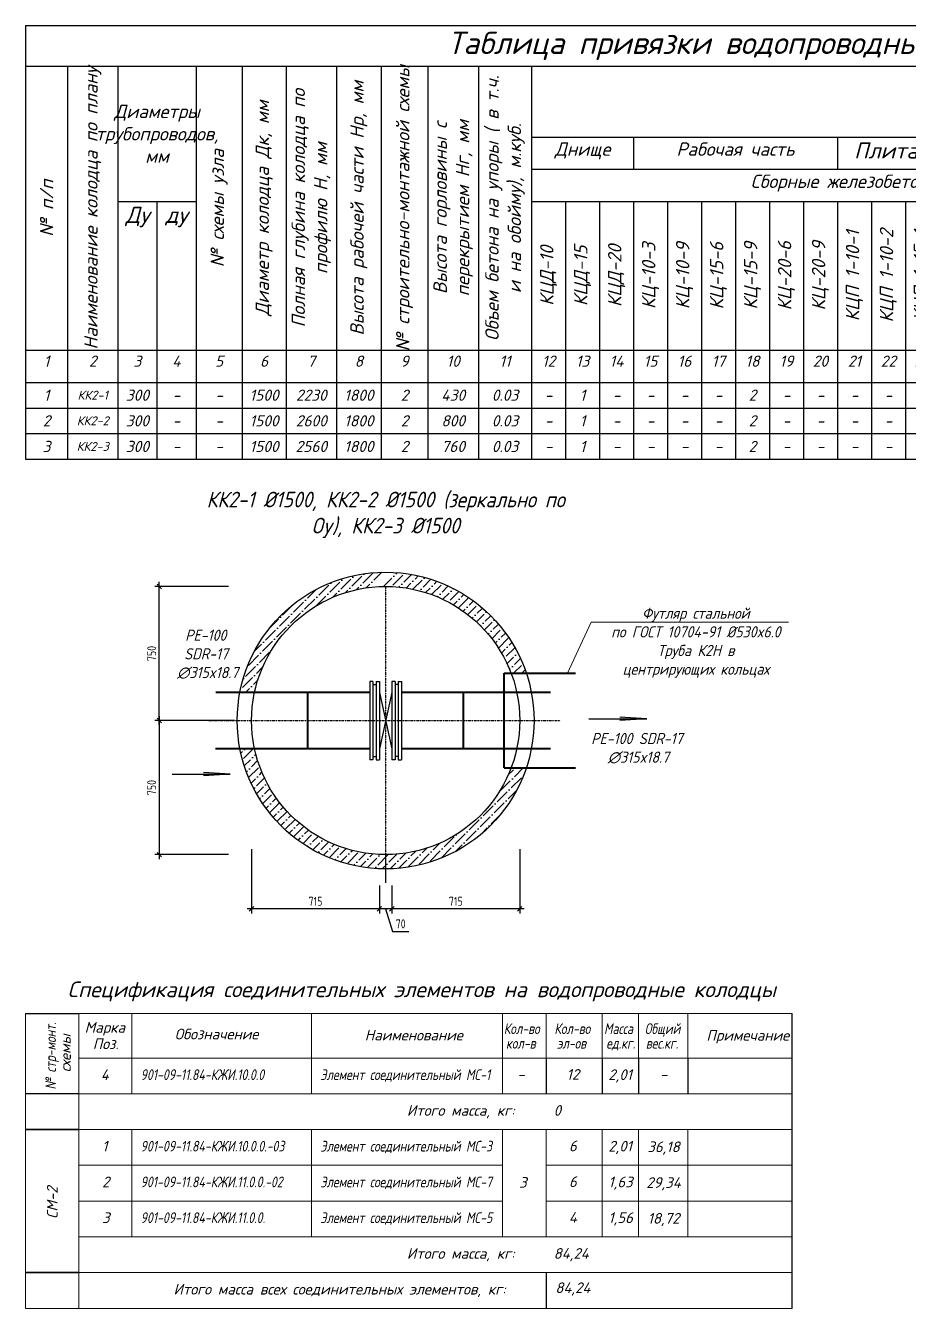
# Model space of a CAD drawing. Header units: millimetres. Extents: x 41756989 to 44740435, y 21258419 to 23626306.
# Drawn here: x 42768111 to 42866861, y 21994746 to 22138246 of the extents above; entities that cross this region are included whole.
import ezdxf
from ezdxf import colors
from ezdxf.entities.mleader import LeaderData, LeaderLine
from ezdxf.enums import TextEntityAlignment as Align
from ezdxf.math import Vec2, Vec3

# ---------------------------------------------------------------- set-up
doc = ezdxf.new("R2010")
doc.units = ezdxf.units.MM
doc.linetypes.add('ACAD_ISO10W100', pattern=[18.5, 12, -3, 0.5, -3])
doc.layers.add('ВК_К1_текст', color=34, linetype='Continuous')
doc.layers.add('Вода', color=130, linetype='Continuous', lineweight=30)
doc.layers.add('проф-всп', color=250, linetype='Continuous', lineweight=18)
doc.styles.add('GOST 2.304', font='GOST_0.TTF')
doc.styles.add('note', font='isocpeur.ttf', dxfattribs={"width": 0.9, "oblique": 15})
doc.styles.get("Standard").update_dxf_attribs({"font": 'isocpeui.ttf'})
doc.dimstyles.new('SPDS', dxfattribs={"dimscale": 100, "dimtxt": 2, "dimasz": 1, "dimexe": 1, "dimexo": 0.625, "dimgap": 0.7, "dimtad": 1, "dimdec": 0, "dimrnd": 0.001, "dimtxsty": 'GOST 2.304', "dimblk": 'OBLIQUE', "dimcen": 1.5, "dimdle": 1, "dimadec": 0, "dimazin": 2, "dimtfac": 0.75, "dimtdec": 0, "dimtmove": 1, "dimatfit": 3, "dimldrblk": 'OBLIQUE', "dimfxl": 1.25, "dimtolj": 1, "dimarcsym": 0})
pattern_1 = [(45, (-795561582.34, -418820902.74), (336.75960454, 1234.78521665), [1587.5, -317.5, 0, -317.5])]

# ---------------------------------------------------------------- blocks, each defined once
blk = doc.blocks.new('_Oblique')
at = {"color": 0, "linetype": 'ByBlock', "lineweight": -2}
blk.add_line((-0.5, -0.5), (0.5, 0.5), dxfattribs=at)
blk = doc.blocks.new('*D98')
at = {"color": 0, "lineweight": -2, "transparency": 16777216}
for p, q in [((42790795, 22075508), (42782558, 22075508)), ((42783058, 22060008), (42783058, 22076008)), ((42791470, 22060508), (42782558, 22060508))]:
    blk.add_line(p, q, dxfattribs=at)
at = {"layer": 'Defpoints', "color": 0, "transparency": 16777216}
for p in [(42783058, 22075508), (42791107, 22075508), (42791783, 22060508)]:
    blk.add_point(p, dxfattribs=at)
at = {"color": 0, "lineweight": -2, "transparency": 16777216, "xscale": 500.0000000000001, "yscale": 500.0000000000001, "zscale": 500.0000000000001}
for p, rotation in [((42783058, 22075508), 90), ((42783058, 22060508), 270)]:
    blk.add_blockref('_Oblique', p, dxfattribs=dict(at, rotation=rotation))
at = {"color": 0, "lineweight": 5, "transparency": 16777216, "insert": (42782208, 22068008), "char_height": 1000, "attachment_point": 5, "rotation": 90, "style": 'GOST 2.304'}
blk.add_mtext('\\A1;750', dxfattribs=at)
blk = doc.blocks.new('*D93')
at = {"color": 0, "lineweight": -2, "transparency": 16777216}
for p, q in [((42791470, 22060508), (42782558, 22060508)), ((42783058, 22061008), (42783058, 22045008)), ((42790795, 22045508), (42782558, 22045508))]:
    blk.add_line(p, q, dxfattribs=at)
at = {"layer": 'Defpoints', "color": 0, "transparency": 16777216}
for p in [(42791783, 22060508), (42783058, 22045508), (42791107, 22045508)]:
    blk.add_point(p, dxfattribs=at)
at = {"color": 0, "lineweight": -2, "transparency": 16777216, "xscale": 500.0000000000001, "yscale": 500.0000000000001, "zscale": 500.0000000000001}
for p, rotation in [((42783058, 22060508), 90), ((42783058, 22045508), 270)]:
    blk.add_blockref('_Oblique', p, dxfattribs=dict(at, rotation=rotation))
at = {"color": 0, "lineweight": 5, "transparency": 16777216, "insert": (42782208, 22053008), "char_height": 1000, "attachment_point": 5, "rotation": 90, "style": 'GOST 2.304'}
blk.add_mtext('\\A1;750', dxfattribs=at)
blk = doc.blocks.new('_None')
blk = doc.blocks.new('*D95')
at = {"color": 0, "lineweight": -2, "transparency": 16777216}
for p, q in [((42823383, 22046128), (42823383, 22038934)), ((42809083, 22042048), (42809083, 22038934)), ((42823883, 22039434), (42808583, 22039434))]:
    blk.add_line(p, q, dxfattribs=at)
at = {"layer": 'Defpoints', "color": 0, "transparency": 16777216}
for p in [(42823383, 22046441), (42809083, 22042361), (42809083, 22039434)]:
    blk.add_point(p, dxfattribs=at)
at = {"color": 0, "lineweight": -2, "transparency": 16777216, "xscale": 500.0000000000001, "yscale": 500.0000000000001, "zscale": 500.0000000000001, "rotation": 180}
blk.add_blockref('_Oblique', (42809083, 22039434), dxfattribs=at)
at = {"color": 0, "lineweight": -2, "transparency": 16777216, "xscale": 500.0000000000001, "yscale": 500.0000000000001, "zscale": 500.0000000000001}
blk.add_blockref('_Oblique', (42823383, 22039434), dxfattribs=at)
at = {"color": 0, "lineweight": 5, "transparency": 16777216, "insert": (42816233, 22040284), "char_height": 1000, "attachment_point": 5, "style": 'GOST 2.304'}
blk.add_mtext('\\A1;715', dxfattribs=at)
blk = doc.blocks.new('*D96')
at = {"color": 0, "lineweight": -2, "transparency": 16777216}
for p, q in [((42807683, 22042048), (42807683, 22038934)), ((42809083, 22042048), (42809083, 22038934)), ((42809583, 22039434), (42807183, 22039434)), ((42808383, 22039434), (42809140, 22036909)), ((42809140, 22036909), (42810984, 22036909))]:
    blk.add_line(p, q, dxfattribs=at)
at = {"layer": 'Defpoints', "color": 0, "transparency": 16777216}
for p in [(42807683, 22042361), (42809083, 22042361), (42807683, 22039434)]:
    blk.add_point(p, dxfattribs=at)
at = {"color": 0, "lineweight": -2, "transparency": 16777216, "xscale": 500.0000000000001, "yscale": 500.0000000000001, "zscale": 500.0000000000001, "rotation": 180}
blk.add_blockref('_Oblique', (42807683, 22039434), dxfattribs=at)
at = {"color": 0, "lineweight": -2, "transparency": 16777216, "xscale": 500.0000000000001, "yscale": 500.0000000000001, "zscale": 500.0000000000001}
blk.add_blockref('_Oblique', (42809083, 22039434), dxfattribs=at)
at = {"color": 0, "lineweight": 5, "transparency": 16777216, "insert": (42810062, 22037759), "char_height": 1000, "attachment_point": 5, "style": 'GOST 2.304'}
blk.add_mtext('\\A1;70', dxfattribs=at)
blk = doc.blocks.new('*D97')
at = {"color": 0, "lineweight": -2, "transparency": 16777216}
for p, q in [((42793383, 22046128), (42793383, 22038934)), ((42807683, 22042048), (42807683, 22038934)), ((42808183, 22039434), (42792883, 22039434))]:
    blk.add_line(p, q, dxfattribs=at)
at = {"layer": 'Defpoints', "color": 0, "transparency": 16777216}
for p in [(42793383, 22046441), (42807683, 22042361), (42793383, 22039434)]:
    blk.add_point(p, dxfattribs=at)
at = {"color": 0, "lineweight": -2, "transparency": 16777216, "xscale": 500.0000000000001, "yscale": 500.0000000000001, "zscale": 500.0000000000001, "rotation": 180}
blk.add_blockref('_Oblique', (42793383, 22039434), dxfattribs=at)
at = {"color": 0, "lineweight": -2, "transparency": 16777216, "xscale": 500.0000000000001, "yscale": 500.0000000000001, "zscale": 500.0000000000001}
blk.add_blockref('_Oblique', (42807683, 22039434), dxfattribs=at)
at = {"color": 0, "lineweight": 5, "transparency": 16777216, "insert": (42800533, 22040284), "char_height": 1000, "attachment_point": 5, "style": 'GOST 2.304'}
blk.add_mtext('\\A1;715', dxfattribs=at)
blk = doc.blocks.new('*T102')
at = {"color": 0, "linetype": 'ByBlock', "lineweight": -2, "transparency": 16777216}
for p, q in [((0, 0), (197500, 0)), ((0, 0), (0, -48509)), ((197500, 0), (197500, -48509)), ((0, -4533), (197500, -4533)), ((4679, -4533), (4679, -48509)), ((10329, -4533), (10329, -48509)), ((19060, -4533), (19060, -48509)), ((24222, -4533), (24222, -48509)), ((29130, -4533), (29130, -48509)), ((34782, -4533), (34782, -48509)), ((39781, -4533), (39781, -48509)), ((45005, -4533), (45005, -48509)), ((50655, -4533), (50655, -48509)), ((56605, -4533), (56605, -48509)), ((182052, -4533), (182052, -48509)), ((56605, -12463), (182052, -12463)), ((68007, -12463), (68007, -16063)), ((90811, -12463), (90811, -16063)), ((113615, -12463), (113615, -16063)), ((163024, -12463), (163024, -48509)), ((168674, -12463), (168674, -48509)), ((172374, -12463), (172374, -48509)), ((178052, -12463), (178052, -48509)), ((56605, -16063), (172374, -16063)), ((10329, -19663), (19060, -19663)), ((14671, -19663), (14671, -48509)), ((56605, -19663), (163024, -19663)), ((60406, -19663), (60406, -48509)), ((64207, -19663), (64207, -48509)), ((68007, -19663), (68007, -48509)), ((71808, -19663), (71808, -48509)), ((75609, -19663), (75609, -48509)), ((79409, -19663), (79409, -48509)), ((83210, -19663), (83210, -48509)), ((87011, -19663), (87011, -48509)), ((90811, -19663), (90811, -48509)), ((94612, -19663), (94612, -48509)), ((98413, -19663), (98413, -48509)), ((102213, -19663), (102213, -48509)), ((106014, -19663), (106014, -48509)), ((109815, -19663), (109815, -48509)), ((113615, -19663), (113615, -48509)), ((117416, -19663), (117416, -48509)), ((121217, -19663), (121217, -48509)), ((125017, -19663), (125017, -48509)), ((128818, -19663), (128818, -48509)), ((132619, -19663), (132619, -48509)), ((136419, -19663), (136419, -48509)), ((140220, -19663), (140220, -48509)), ((144021, -19663), (144021, -48509)), ((147821, -19663), (147821, -48509)), ((151622, -19663), (151622, -48509)), ((155423, -19663), (155423, -48509)), ((159223, -19663), (159223, -48509)), ((0, -36309), (197500, -36309)), ((0, -39909), (197500, -39909)), ((0, -42776), (197500, -42776)), ((0, -45642), (197500, -45642)), ((0, -48509), (197500, -48509))]:
    blk.add_line(p, q, dxfattribs=at)
at = {"color": 0, "transparency": 16777216}
for s, insert, char_height, width, attachment_point in [('Таблица привязки водопроводных колодцев по ТПР 901-09-11.84', (98750, -2267), 2500, 196300, 5), ('Расход материалов', (119329, -8498), 1500, 124246.9, 5), ('Диаметры трубопроводов, мм', (14695, -12098), 1500, 7531.1, 5), ('Днище', (62306, -13063), 1500, 10201.97, 2), ('Рабочая часть', (79409, -13063), 1500, 21603.95, 2), ('Плита покрытия', (102213, -13063), 1800, 21603.95, 2), ('Горловина', (138320, -13063), 1800, 48208.55, 2), ('Сборные железобетонные элементы, серия 3.900-3, выпуск 7', (109815, -16663), 1500, 105218.41, 2), ('Примечания', (189776, -20421), 1800, 14247.67, 5), ('Ду', (12500, -20263), 1800, 3141.53, 2), ('ду', (16865, -20263), 1800, 3189.57, 2), ('1', (2340, -36909), 1250, 3479.05, 2), ('2', (7504, -36909), 1250, 4450, 2), ('3', (12500, -36909), 1250, 3141.53, 2), ('4', (16865, -36909), 1250, 3189.57, 2), ('5', (21641, -36909), 1250, 3961.84, 2), ('6', (26676, -36909), 1250, 3707.68, 2), ('7', (31956, -36909), 1250, 4452.25, 2), ('8', (37281, -36909), 1250, 3798.95, 2), ('9', (42393, -36909), 1250, 4024.56, 2), ('10', (47830, -36909), 1250, 4450, 2), ('11', (53630, -36909), 1250, 4750, 2), ('12', (58506, -36909), 1250, 2600.66, 2), ('13', (62306, -36909), 1250, 2600.66, 2), ('14', (66107, -36909), 1250, 2600.66, 2), ('15', (69908, -36909), 1250, 2600.66, 2), ('16', (73708, -36909), 1250, 2600.66, 2), ('17', (77509, -36909), 1250, 2600.66, 2), ('18', (81310, -36909), 1250, 2600.66, 2), ('19', (85110, -36909), 1250, 2600.66, 2), ('20', (88911, -36909), 1250, 2600.66, 2), ('21', (92712, -36909), 1250, 2600.66, 2), ('22', (96512, -36909), 1250, 2600.66, 2), ('23', (100313, -36909), 1250, 2600.66, 2), ('24', (104114, -36909), 1250, 2600.66, 2), ('25', (107914, -36909), 1250, 2600.66, 2), ('26', (111715, -36909), 1250, 2600.66, 2), ('27', (115516, -36909), 1250, 2600.66, 2), ('28', (119316, -36909), 1250, 2600.66, 2), ('29', (123117, -36909), 1250, 2600.66, 2), ('30', (126918, -36909), 1250, 2600.66, 2), ('31', (130718, -36909), 1250, 2600.66, 2), ('32', (134519, -36909), 1250, 2600.66, 2), ('33', (138320, -36909), 1250, 2600.66, 2), ('34', (142120, -36909), 1250, 2600.66, 2), ('35', (145921, -36909), 1250, 2600.66, 2), ('36', (149722, -36909), 1250, 2600.66, 2), ('37', (153522, -36909), 1250, 2600.66, 2), ('38', (157323, -36909), 1250, 2600.66, 2), ('39', (161124, -36909), 1250, 2600.66, 2), ('40', (165849, -36909), 1250, 4450, 2), ('41', (170524, -36909), 1250, 2500, 2), ('42', (175213, -36909), 1250, 4477.83, 2), ('43', (180052, -36909), 1250, 2800.66, 2), ('45', (189776, -36909), 1250, 14247.67, 2), ('1', (2340, -41342), 1250, 3479.05, 5), ('КК2-1', (7504, -41342), 1000, 4450, 5), ('300', (12500, -41342), 1250, 3141.53, 5), ('-', (16865, -41342), 1250, 3189.57, 5), ('-', (21641, -41342), 1250, 3961.84, 5), ('1500', (26676, -41342), 1250, 3707.68, 5), ('2230', (31956, -41342), 1250, 4452.25, 5), ('1800', (37281, -41342), 1250, 3798.95, 5), ('2', (42393, -41342), 1250, 4024.56, 5), ('430', (47830, -41342), 1250, 4450, 5), ('0.03', (53630, -41342), 1250, 4750, 5), ('-', (58506, -41342), 1250, 2600.66, 5), ('1', (62306, -41342), 1250, 2600.66, 5), ('-', (66107, -41342), 1250, 2600.66, 5), ('-', (69908, -41342), 1250, 2600.66, 5), ('-', (73708, -41342), 1250, 2600.66, 5), ('-', (77509, -41342), 1250, 2600.66, 5), ('2', (81310, -41342), 1250, 2600.66, 5), ('-', (85110, -41342), 1250, 2600.66, 5), ('-', (88911, -41342), 1250, 2600.66, 5), ('-', (92712, -41342), 1250, 2600.66, 5), ('-', (96512, -41342), 1250, 2600.66, 5), ('1', (100313, -41342), 1250, 2600.66, 5), ('-', (104114, -41342), 1250, 2600.66, 5), ('-', (107914, -41342), 1250, 2600.66, 5), ('-', (111715, -41342), 1250, 2600.66, 5), ('3', (115516, -41342), 1250, 2600.66, 5), ('-', (119316, -41342), 1250, 2600.66, 5), ('-', (123117, -41342), 1250, 2600.66, 5), ('-', (126918, -41342), 1250, 2600.66, 5), ('-', (130718, -41342), 1250, 2600.66, 5), ('-', (134519, -41342), 1250, 2600.66, 5), ('-', (138320, -41342), 1250, 2600.66, 5), ('-', (142120, -41342), 1250, 2600.66, 5), ('-', (145921, -41342), 1250, 2600.66, 5), ('-', (149722, -41342), 1250, 2600.66, 5), ('-', (153522, -41342), 1250, 2600.66, 5), ('-', (157323, -41342), 1250, 2600.66, 5), ('-', (161124, -41342), 1250, 2600.66, 5), ('-', (165849, -41342), 1250, 4450, 5), ('Л', (170524, -41342), 1250, 2500, 5), ('+', (175213, -41342), 1250, 4477.83, 5), ('+', (180052, -41342), 1250, 2800.66, 5), ('2', (2340, -44209), 1250, 3479.05, 5), ('КК2-2', (7504, -44209), 1000, 4450, 5), ('300', (12500, -44209), 1250, 3141.53, 5), ('-', (16865, -44209), 1250, 3189.57, 5), ('-', (21641, -44209), 1250, 3961.84, 5), ('1500', (26676, -44209), 1250, 3707.68, 5), ('2600', (31956, -44209), 1250, 4452.25, 5), ('1800', (37281, -44209), 1250, 3798.95, 5), ('2', (42393, -44209), 1250, 4024.56, 5), ('800', (47830, -44209), 1250, 4450, 5), ('0.03', (53630, -44209), 1250, 4750, 5), ('-', (58506, -44209), 1250, 2600.66, 5), ('1', (62306, -44209), 1250, 2600.66, 5), ('-', (66107, -44209), 1250, 2600.66, 5), ('-', (69908, -44209), 1250, 2600.66, 5), ('-', (73708, -44209), 1250, 2600.66, 5), ('-', (77509, -44209), 1250, 2600.66, 5), ('2', (81310, -44209), 1250, 2600.66, 5), ('-', (85110, -44209), 1250, 2600.66, 5), ('-', (88911, -44209), 1250, 2600.66, 5), ('-', (92712, -44209), 1250, 2600.66, 5), ('-', (96512, -44209), 1250, 2600.66, 5), ('1', (100313, -44209), 1250, 2600.66, 5), ('-', (104114, -44209), 1250, 2600.66, 5), ('-', (107914, -44209), 1250, 2600.66, 5), ('-', (111715, -44209), 1250, 2600.66, 5), ('4', (115516, -44209), 1250, 2600.66, 5), ('-', (119316, -44209), 1250, 2600.66, 5), ('-', (123117, -44209), 1250, 2600.66, 5), ('1', (126918, -44209), 1250, 2600.66, 5), ('-', (130718, -44209), 1250, 2600.66, 5), ('-', (134519, -44209), 1250, 2600.66, 5), ('-', (138320, -44209), 1250, 2600.66, 5), ('-', (142120, -44209), 1250, 2600.66, 5), ('-', (145921, -44209), 1250, 2600.66, 5), ('-', (149722, -44209), 1250, 2600.66, 5), ('-', (153522, -44209), 1250, 2600.66, 5), ('-', (157323, -44209), 1250, 2600.66, 5), ('-', (161124, -44209), 1250, 2600.66, 5), ('-', (165849, -44209), 1250, 4450, 5), ('Л', (170524, -44209), 1250, 2500, 5), ('+', (175213, -44209), 1250, 4477.83, 5), ('+', (180052, -44209), 1250, 2800.66, 5), ('3', (2340, -47076), 1250, 3479.05, 5), ('КК2-3', (7504, -47076), 1000, 4450, 5), ('300', (12500, -47076), 1250, 3141.53, 5), ('-', (16865, -47076), 1250, 3189.57, 5), ('-', (21641, -47076), 1250, 3961.84, 5), ('1500', (26676, -47076), 1250, 3707.68, 5), ('2560', (31956, -47076), 1250, 4452.25, 5), ('1800', (37281, -47076), 1250, 3798.95, 5), ('2', (42393, -47076), 1250, 4024.56, 5), ('760', (47830, -47076), 1250, 4450, 5), ('0.03', (53630, -47076), 1250, 4750, 5), ('-', (58506, -47076), 1250, 2600.66, 5), ('1', (62306, -47076), 1250, 2600.66, 5), ('-', (66107, -47076), 1250, 2600.66, 5), ('-', (69908, -47076), 1250, 2600.66, 5), ('-', (73708, -47076), 1250, 2600.66, 5), ('-', (77509, -47076), 1250, 2600.66, 5), ('2', (81310, -47076), 1250, 2600.66, 5), ('-', (85110, -47076), 1250, 2600.66, 5), ('-', (88911, -47076), 1250, 2600.66, 5), ('-', (92712, -47076), 1250, 2600.66, 5), ('-', (96512, -47076), 1250, 2600.66, 5), ('1', (100313, -47076), 1250, 2600.66, 5), ('-', (104114, -47076), 1250, 2600.66, 5), ('-', (107914, -47076), 1250, 2600.66, 5), ('-', (111715, -47076), 1250, 2600.66, 5), ('3', (115516, -47076), 1250, 2600.66, 5), ('-', (119316, -47076), 1250, 2600.66, 5), ('-', (123117, -47076), 1250, 2600.66, 5), ('1', (126918, -47076), 1250, 2600.66, 5), ('-', (130718, -47076), 1250, 2600.66, 5), ('-', (134519, -47076), 1250, 2600.66, 5), ('-', (138320, -47076), 1250, 2600.66, 5), ('-', (142120, -47076), 1250, 2600.66, 5), ('-', (145921, -47076), 1250, 2600.66, 5), ('-', (149722, -47076), 1250, 2600.66, 5), ('-', (153522, -47076), 1250, 2600.66, 5), ('-', (157323, -47076), 1250, 2600.66, 5), ('-', (161124, -47076), 1250, 2600.66, 5), ('-', (165849, -47076), 1250, 4450, 5), ('Л', (170524, -47076), 1250, 2500, 5), ('+', (175213, -47076), 1250, 4477.83, 5), ('+', (180052, -47076), 1250, 2800.66, 5)]:
    blk.add_mtext(s, dxfattribs=dict(at, insert=insert, char_height=char_height, width=width, attachment_point=attachment_point))
at = {"color": 0, "transparency": 16777216, "char_height": 1500, "rotation": 90}
for s, insert, width, attachment_point in [('№ строительно-монтажной схемы', (42393, -20421), 30575.77, 5), ('Наименование колодца по плану', (7504, -20421), 30575.77, 5), ('Объем бетона на упоры ( в т.ч. и на обойму), м.куб.', (53630, -20421), 30575.77, 5), ('Полная глубина колодца по профилю Н, мм', (31956, -20421), 30575.77, 5), ('Высота рабочей части Нр, мм', (37281, -20421), 30575.77, 5), ('Диаметр колодца Дк, мм', (26676, -20421), 30575.77, 5), ('Высота горловины с перекрытием Hг, мм', (47830, -20421), 30575.77, 5), ('Гидроизоляция', (179077, -20133), 22646.32, 2), ('№ схемы узла', (21641, -20421), 30575.77, 5), ('Скобы ходовые/стремянка', (172988, -22636), 22646.32, 2), ('№ п/п', (2340, -20421), 30575.77, 5), ('Кирпичная кладка, ряды', (163624, -25709), 19046.32, 2), ('Тип люка', (169773, -20917), 19046.32, 2), ('КЦП 1-10-1', (92712, -27986), 15446.32, 5), ('КЦП 1-10-2', (96512, -27986), 15446.32, 5), ('КЦП 1-15-1', (100313, -27986), 15446.32, 5), ('КЦП 1-20-1', (107914, -27986), 15446.32, 5), ('КЦП 1-20-2', (111715, -27986), 15446.32, 5), ('КЦД-15', (62306, -27986), 15446.32, 5), ('КЦД-20', (66107, -27986), 15446.32, 5), ('КЦ-10-3', (69908, -27986), 15446.32, 5), ('КЦ-10-9', (73708, -27986), 15446.32, 5), ('КЦ-15-6', (77509, -27986), 15446.32, 5), ('КЦ-15-9', (81310, -27986), 15446.32, 5), ('КЦ-20-6', (85110, -27986), 15446.32, 5), ('КЦ-20-9', (88911, -27986), 15446.32, 5), ('КЦП 1-152', (104114, -27986), 15446.32, 5), ('КЦ-10-3', (138320, -27986), 15446.32, 5), ('КЦ-10-6', (142120, -27986), 15446.32, 5), ('КЦ-10-9', (145921, -27986), 15446.32, 5), ('КЦД-10', (58506, -27986), 15446.32, 5), ('КЦО-1', (115516, -27986), 15446.32, 5), ('КЦО-2', (119316, -27986), 15446.32, 5), ('КЦО-4', (123117, -27986), 15446.32, 5), ('КЦ-7-3', (126918, -27986), 15446.32, 5), ('КЦ-7-6', (130718, -27986), 15446.32, 5), ('КЦ-7-9', (134519, -27986), 15446.32, 5), ('КЦО-1', (149722, -27986), 15446.32, 5), ('КЦО-3', (153522, -27986), 15446.32, 5), ('КЦ-7-3', (157323, -27986), 15446.32, 5), ('КЦ-7-9', (161124, -27986), 15446.32, 5)]:
    blk.add_mtext(s, dxfattribs=dict(at, insert=insert, width=width, attachment_point=attachment_point))

msp = doc.modelspace()

# ---------------------------------------------------------------- hatches: boundary and pattern name
at = {"transparency": 33554534}
h = msp.add_hatch(dxfattribs=at)
h.set_pattern_fill('ANSI36', color=256, scale=200)
h.set_pattern_definition(pattern_1)
edge = h.paths.add_edge_path()
edge.add_line((42822415.018, 22065807.921), (42824113.739, 22065807.921))
edge.add_arc((42808382.592, 22060507.824), 16600, 18.61956661, 169.0614819)
edge.add_line((42792084.191, 22063657.766), (42793717.06, 22063657.772))
edge.add_arc((42808382.592, 22060507.824), 15000, 20.69172905, 167.87785061, ccw=False)
h = msp.add_hatch()
h.set_pattern_fill('ANSI31', color=256, scale=1.333333)
h.set_pattern_definition([(45, (41050808.49699, 15824853.24535), (-0.1178511301978, 0.1178511301978), [])])
h.paths.add_polyline_path([(42837599.207, 22060691.925), (42834591.799, 22060691.925), (42834591.799, 22060511.786)])
h.paths.add_polyline_path([(42834591.799, 22060872.064), (42834591.799, 22060691.925), (42837599.207, 22060691.925)])
h = msp.add_hatch(dxfattribs=at)
h.set_pattern_fill('ANSI36', color=256, scale=200)
h.set_pattern_definition(pattern_1)
edge = h.paths.add_edge_path()
edge.add_line((42824113.748, 22055207.755), (42822415.029, 22055207.755))
edge.add_arc((42808382.592, 22060507.824), 15000, 192.12261917, 339.30838828, ccw=False)
edge.add_line((42793717.086, 22057357.755), (42792084.216, 22057357.755))
edge.add_arc((42808382.592, 22060507.824), 16600, 190.93896234, 341.38053806)
h = msp.add_hatch()
h.set_pattern_fill('ANSI31', color=256, scale=1.333333)
h.set_pattern_definition([(45, (41004208.98133, 15818678.23636), (-0.1178511301978, 0.1178511301978), [])])
h.paths.add_polyline_path([(42790999.691, 22054516.916), (42787992.283, 22054516.916), (42787992.283, 22054336.777)])
h.paths.add_polyline_path([(42787992.283, 22054697.055), (42787992.283, 22054516.916), (42790999.691, 22054516.916)])

# ---------------------------------------------------------------- linework, layer by layer
at = {"color": 1, "linetype": 'ACAD_ISO10W100', "ltscale": 0.02}
for p, q in [((42808382.592, 22075507.824), (42808382.592, 22045507.824)), ((42788582.411, 22060507.824), (42827911.534, 22060507.824))]:
    msp.add_line(p, q, dxfattribs=at)
at = {"lineweight": 30}
for p, q in [((42806962.592, 22064892.443), (42806602.592, 22064892.443)), ((42806602.592, 22064892.443), (42806602.592, 22056123.204)), ((42806962.592, 22064892.443), (42806962.592, 22056123.204)), ((42807322.592, 22064892.443), (42807682.592, 22064892.443)), ((42807322.592, 22064892.443), (42807322.592, 22056123.204)), ((42807682.592, 22064892.443), (42807682.592, 22056123.204)), ((42809442.592, 22064892.443), (42809082.592, 22064892.443)), ((42809082.592, 22064892.443), (42809082.592, 22056123.204)), ((42809442.592, 22064892.443), (42809442.592, 22056123.204)), ((42809802.592, 22064892.443), (42810162.592, 22064892.443)), ((42809802.592, 22064892.443), (42809802.592, 22056123.204)), ((42810162.592, 22064892.443), (42810162.592, 22056123.204)), ((42806962.592, 22064534.555), (42807322.592, 22064534.555)), ((42807322.592, 22064534.555), (42807322.592, 22062271.45)), ((42809082.592, 22063657.85), (42807682.592, 22057357.755)), ((42807682.592, 22063657.818), (42809082.592, 22057357.755)), ((42809802.592, 22064534.555), (42809442.592, 22064534.555)), ((42809442.592, 22064534.555), (42809442.592, 22062271.45)), ((42807322.592, 22058744.197), (42807322.592, 22056481.092)), ((42809442.592, 22058744.197), (42809442.592, 22056481.092)), ((42806962.592, 22056123.204), (42806602.592, 22056123.204)), ((42806962.592, 22056481.092), (42807322.592, 22056481.092)), ((42807322.592, 22056123.204), (42807682.592, 22056123.204)), ((42809442.592, 22056123.204), (42809082.592, 22056123.204)), ((42809802.592, 22056481.092), (42809442.592, 22056481.092)), ((42809802.592, 22056123.204), (42810162.592, 22056123.204))]:
    msp.add_line(p, q, dxfattribs=at)
at = {"lineweight": 40}
for p, q in [((42821631.192, 22065807.921), (42829627.426, 22065807.921)), ((42821631.197, 22055207.755), (42821631.197, 22065807.921)), ((42806602.592, 22063657.82), (42789374.21, 22063657.755)), ((42799682.575, 22057357.755), (42799682.552, 22063657.792)), ((42826839.508, 22063657.931), (42810162.592, 22063657.859)), ((42817082.499, 22057357.755), (42817082.523, 22063657.792)), ((42806602.592, 22057357.755), (42789348.469, 22057357.755)), ((42826839.508, 22057357.931), (42810162.592, 22057357.864)), ((42821631.197, 22055207.755), (42829627.43, 22055207.755))]:
    msp.add_line(p, q, dxfattribs=at)
for p, q in [((42831118.639, 22060691.925), (42837599.207, 22060691.925)), ((42837599.207, 22060691.925), (42834591.799, 22060872.064)), ((42837599.207, 22060691.925), (42834591.799, 22060511.786)), ((42790999.691, 22054516.916), (42787992.283, 22054697.055)), ((42784519.124, 22054516.916), (42790999.691, 22054516.916)), ((42790999.691, 22054516.916), (42787992.283, 22054336.777)), ((42808382.592, 22045507.824), (42808382.592, 22042360.672)), ((42768110.795, 22027746.03), (42774054.118, 22027746.03)), ((42853862.403, 21994746.03), (42853862.403, 22027746.03)), ((42826332.212, 22022746.03), (42826332.212, 22018746.03)), ((42832596.289, 22022746.03), (42832596.289, 22018746.03)), ((42836687.003, 22022746.03), (42836687.003, 22018746.03)), ((42842185.374, 22022746.03), (42842185.374, 22018746.03)), ((42774054.118, 22018746.03), (42768110.795, 22018746.03)), ((42768110.795, 22014746.03), (42774054.118, 22014746.03)), ((42774054.118, 22014746.03), (42768110.795, 22014746.03)), ((42768110.795, 21998746.03), (42774054.118, 21998746.03)), ((42768110.795, 21998746.03), (42774054.118, 21998746.03)), ((42774054.118, 21998746.03), (42768110.795, 21998746.03)), ((42826332.212, 21998746.03), (42826332.212, 21994746.03))]:
    msp.add_line(p, q)
for radius in [16600, 15000]:
    msp.add_circle((42808382.592, 22060507.824), radius)
at = {"layer": 'Вода', "color": 7, "linetype": 'Continuous', "lineweight": 0, "ltscale": 0.5}
for p, q in [((42768110.795, 21998746.03), (42768110.795, 22027746.03)), ((42774054.118, 21998746.03), (42774054.118, 22027746.03)), ((42774054.118, 22027746.03), (42853862.403, 22027746.03)), ((42779997.441, 22027746.03), (42779997.441, 22022746.03)), ((42792938.745, 22027746.03), (42800438.745, 22027746.03)), ((42800087.331, 22027746.03), (42800087.331, 22022746.03)), ((42800438.745, 22027746.03), (42825438.745, 22027746.03)), ((42821442.604, 22027746.03), (42821442.604, 22022746.03)), ((42826332.212, 22027746.03), (42826332.212, 22022746.03)), ((42832596.289, 22027746.03), (42832596.289, 22022746.03)), ((42836687.003, 22027746.03), (42836687.003, 22022746.03)), ((42842185.374, 22027746.03), (42842185.374, 22022746.03)), ((42779997.441, 22023746.03), (42779997.441, 22018746.03)), ((42800087.331, 22023746.03), (42800087.331, 22018746.03)), ((42821442.604, 22023746.03), (42821442.604, 22018746.03)), ((42774054.118, 22022746.03), (42853862.403, 22022746.03)), ((42774054.118, 22018746.03), (42853862.403, 22018746.03)), ((42774054.118, 22014746.03), (42840576.979, 22014746.03)), ((42774054.118, 22014746.03), (42840576.979, 22014746.03)), ((42779997.441, 22014746.03), (42779997.441, 22002746.03)), ((42800087.331, 22014746.03), (42800087.331, 22002746.03)), ((42821442.604, 22014746.03), (42821442.604, 22002746.03)), ((42826332.212, 22014746.03), (42853862.403, 22014746.03)), ((42826332.212, 22014746.03), (42826332.212, 22002746.03)), ((42832596.289, 22014746.03), (42832596.289, 22002746.03)), ((42836687.003, 22014746.03), (42836687.003, 22002746.03)), ((42842185.374, 22014746.03), (42842185.374, 22002746.03)), ((42774054.118, 22010746.03), (42821442.604, 22010746.03)), ((42826332.212, 22010746.03), (42840576.979, 22010746.03)), ((42826332.212, 22010746.03), (42853862.403, 22010746.03)), ((42774054.118, 22006746.03), (42821442.604, 22006746.03)), ((42826332.212, 22006746.03), (42853862.403, 22006746.03)), ((42774054.118, 22002746.03), (42853862.403, 22002746.03)), ((42768110.795, 21994746.53), (42768110.795, 21998746.03)), ((42774054.118, 21994746.03), (42774054.118, 21998746.03)), ((42774054.118, 21998746.03), (42853862.403, 21998746.03)), ((42774054.118, 21998746.03), (42853862.403, 21998746.03)), ((42768111.295, 21994746.03), (42853862.403, 21994746.03))]:
    msp.add_line(p, q, dxfattribs=at)
msp.add_arc((42768111.295, 21994746.53), 0.5, 180, 270, dxfattribs=at)

# ---------------------------------------------------------------- block references
msp.add_blockref('*T102', (42768110.796, 22138246.499))

# ---------------------------------------------------------------- texts
at = {"style": 'note'}
for s, insert, char_height, width, attachment_point in [('КК2-1 %%C1500, КК2-2 %%C1500 (зеркально по Оy), КК2-3 %%C1500', (42808382.592, 22083507.393), 1750, 42776.94054, 5), ('\\pi4096.1;PE-100\\P\\pi3983.6;SDR-17\\P\\pi3196.1;∅315x18.7', (42781860.43, 22070674.962), 1250, 12914.65502, 1), ('\\pi2168.9;PE-100 SDR-17\\P\\pi4025.1;∅315x18.7', (42829214.096, 22059116.547), 1250, 14572.65134, 1)]:
    msp.add_mtext(s, dxfattribs=dict(at, insert=insert, char_height=char_height, width=width, attachment_point=attachment_point))
at = {"layer": 'проф-всп', "ltscale": 100}
msp.add_text('Спецификация соединительных элементов на водопроводные колодцы', height=1750, dxfattribs=at).set_placement((42812423.534, 22031307.763), align=Align.TOP_CENTER)
at = {"layer": 'проф-всп', "ltscale": 100, "width": 0.8}
msp.add_text('№ стр-монт. ', height=1197, rotation=90, dxfattribs=at).set_placement((42771502.979, 22019223.947))
at = {"layer": 'проф-всп', "ltscale": 100}
for s, p in [('Марка', (42776970.914, 22026178.44)), ('Обозначение', (42789468.923, 22025434.169)), ('Наименование', (42811530.065, 22025310.884)), ('Поз.', (42777063.566, 22024343.991)), ('-', (42823522.679, 22020915.294)), ('3', (42823745.817, 22008833.335))]:
    msp.add_text(s, height=1197, dxfattribs=at).set_placement(p, align=Align.MIDDLE_CENTER)
at = {"layer": 'проф-всп', "ltscale": 100, "width": 0.8}
for s, p in [('Кол-во', (42821599.823, 22025438.729)), ('Кол-во', (42827260.669, 22025438.729)), ('Масса', (42832817.131, 22025438.729)), ('Общий', (42837372.326, 22025438.729)), ('кол-в', (42821848.695, 22023803.085)), ('эл-ов', (42827551.484, 22023803.085)), ('ед.кг.', (42833066.003, 22023803.085)), ('вес.кг.', (42837491.017, 22023803.085)), ('901-09-11.84-КЖИ.10.0.0', (42780972.286, 22020289.627)), ('Элемент соединительный МС-1', (42801083.855, 22020289.627)), ('901-09-11.84-КЖИ.10.0.0.-03', (42780972.286, 22012289.627)), ('Элемент соединительный МС-3', (42801083.855, 22012289.627)), ('901-09-11.84-КЖИ.11.0.0.-02', (42780972.286, 22008289.627)), ('Элемент соединительный МС-7', (42801083.855, 22008289.627)), ('901-09-11.84-КЖИ.11.0.0.', (42780972.286, 22004289.627)), ('Элемент соединительный МС-5', (42801083.855, 22004289.627))]:
    msp.add_text(s, height=1197, dxfattribs=at).set_placement(p)
at = {"layer": 'проф-всп', "ltscale": 100}
for s, p in [('Примечание', (42844265.94, 22024694.458)), ('4', (42776515.258, 22020289.627)), ('2,01', (42833298.839, 22020289.627)), ('Итого масса, кг:', (42810759.378, 22016289.627)), ('0', (42827180.133, 22016289.627)), ('1', (42776665.257, 22012289.627)), ('2,01', (42833298.839, 22012289.627)), ('2', (42776665.257, 22008289.627)), ('1,63', (42833298.839, 22008289.627)), ('3', (42776665.257, 22004289.627)), ('1,56', (42833298.839, 22004289.627)), ('Итого масса, кг:', (42810759.378, 22000289.627)), ('84,24', (42827180.133, 22000289.627)), ('Итого масса всех соединительных элементов, кг:', (42784650.297, 21996289.627))]:
    msp.add_text(s, height=1197, dxfattribs=at).set_placement(p)
for s, p in [('схемы', (42773167.277, 22021159.509)), ('СМ-2', (42771683.207, 22004765.359))]:
    msp.add_text(s, height=1197, rotation=90, dxfattribs=at).set_placement(p)
for s, p in [('12', (42829330.445, 22020915.294)), ('-', (42839475.455, 22020915.294)), ('6', (42829330.445, 22012915.294)), ('36,18', (42839475.455, 22012678.625)), ('6', (42829330.445, 22008915.294)), ('29,34', (42839475.455, 22008678.625)), ('4', (42829330.445, 22004915.294)), ('18,72', (42839475.455, 22004678.625)), ('84,24', (42829330.445, 21996915.294))]:
    msp.add_text(s, height=1197, dxfattribs=at).set_placement(p, align=Align.MIDDLE)

# ---------------------------------------------------------------- dimensions: what is measured, and where the dimension line sits
at = {"lineweight": 5}
for base, p2, picture, middle in [((42783058.182, 22075507.824), (42791107.426, 22075507.824), '*D98', (42782208.182, 22068007.824)), ((42783058.182, 22045507.824), (42791107.426, 22045507.824), '*D93', (42782208.182, 22053007.824))]:
    dim = msp.add_linear_dim(base=base, p1=(42791782.592, 22060507.824), p2=p2, angle=90, dimstyle='SPDS', override={"dimscale": 500, "dimlfac": 0.05}, dxfattribs=at)
    dim.commit()
    dim.dimension.update_dxf_attribs({"geometry": picture, "text_midpoint": middle})
for base, p1, p2, picture, middle in [((42793382.592, 22039434.363), (42807682.592, 22042360.672), (42793382.592, 22046440.738), '*D97', (42800532.592, 22040284.363)), ((42809082.592, 22039434.363), (42823382.592, 22046440.738), (42809082.592, 22042360.672), '*D95', (42816232.592, 22040284.363)), ((42807682.592, 22039434.363), (42809082.592, 22042360.672), (42807682.592, 22042360.672), '*D96', (42809490.092, 22037759.363))]:
    dim = msp.add_linear_dim(base=base, p1=p1, p2=p2, dimstyle='SPDS', override={"dimscale": 500, "dimlfac": 0.05}, dxfattribs=at)
    dim.commit()
    dim.dimension.update_dxf_attribs({"geometry": picture, "text_midpoint": middle})

# ---------------------------------------------------------------- leaders
at = {"layer": 'ВК_К1_текст', "color": 0, "linetype": 'Continuous', "lineweight": 5}
ml = msp.add_multileader_mtext('Standard', dxfattribs=at)
ml.set_content('Футляр стальной\\Pпо ГОСТ 10704-91 %%C530x6.0\\PТруба К2Н в\\Pцентрирующих кольцах', style='note')
ml.set_leader_properties(lineweight=15)
ml.set_arrow_properties(name='NONE')
ml.build(insert=Vec2(0, 0))
ml.multileader.update_dxf_attribs({"text_left_attachment_type": 6, "text_right_attachment_type": 6, "dogleg_length": 0.1, "arrow_head_size": 1250, "scale": 500})
ctx = ml.context
ctx.base_point, ctx.scale, ctx.char_height, ctx.arrow_head_size, ctx.landing_gap_size, ctx.plane_origin = Vec3(42832358.679, 22071513.561), 500, 1250, 1250, 1000, Vec3(42842794.708, 22047265.965)
ctx.left_attachment, ctx.right_attachment, ctx.text_align_type = 6, 6, 1
notes = []
notes.append((ctx, [(0, (1, 1, 0), (42831358.679, 22071513.561), (1, 0), 1000, [(0, [(42828747.174, 22065807.921)], 0, [])])]))
ctx.mtext.insert, ctx.mtext.alignment, ctx.mtext.flow_direction = Vec3(42843087.365, 22073138.561), 2, 5
for ctx, leaders in notes:
    for number, flags, end, landing, length, lines in leaders:
        leader = LeaderData()
        leader.index, (leader.has_last_leader_line, leader.has_dogleg_vector, leader.attachment_direction) = number, flags
        leader.last_leader_point, leader.dogleg_vector, leader.dogleg_length = Vec3(end), Vec3(landing), length
        for number, points, colour, breaks in lines:
            line = LeaderLine()
            line.index, line.vertices, line.color, line.breaks = number, Vec3.list(points), colors.encode_raw_color(colour), breaks
            leader.lines.append(line)
        ctx.leaders.append(leader)

doc.saveas('drawing.dxf')
